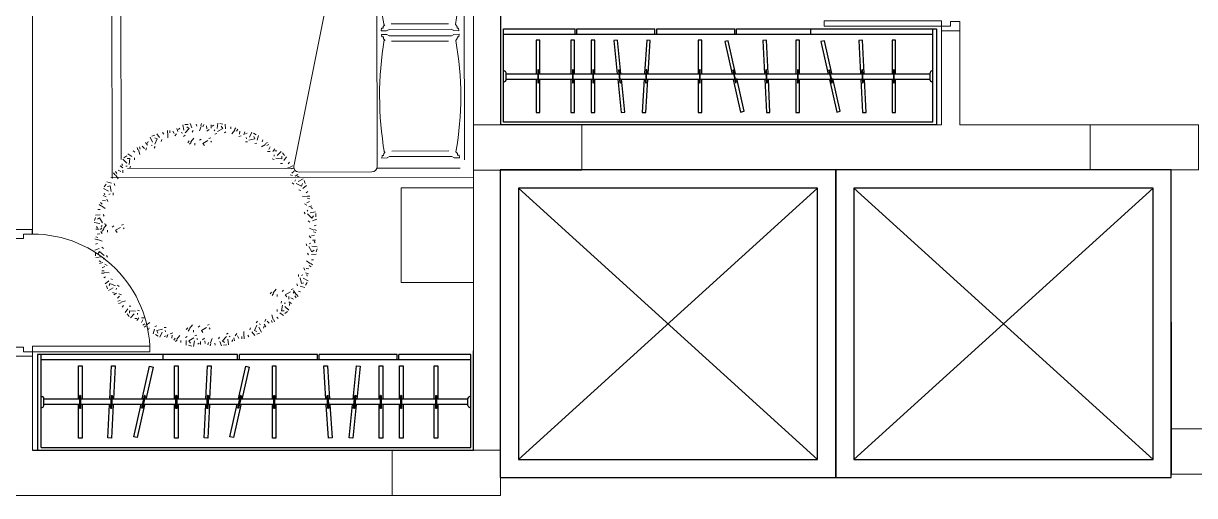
# Model space of a CAD drawing. Header units: millimetres. Extents: x 2878 to 6301, y 540 to 1980.
# Drawn here: x 2915.55 to 2922.03, y 830.04 to 832.65 of the extents above; entities that cross this region are included whole.
import ezdxf

# ---------------------------------------------------------------- set-up
doc = ezdxf.new("R2010")
doc.units = ezdxf.units.MM
doc.header["$LTSCALE"] = 4
for name, color, linetype, lineweight in [('ALVENARIA', 4, 'Continuous', 20), ('COTAS', 35, 'Continuous', 5), ('PILAR', 1, 'Continuous', 5), ('PORTA', 2, 'Continuous', 20), ('SOLEIRA', 1, 'Continuous', 5)]:
    doc.layers.add(name, color=color, linetype=linetype, lineweight=lineweight)
doc.layers.add('LAY01', color=7, linetype='Continuous')

# ---------------------------------------------------------------- blocks, each defined once
blk = doc.blocks.new('TAPETEP2')
for p, q in [((-0.295, 1.379), (-0.284, 1.307)), ((-0.229, 1.383), (-0.271, 1.382)), ((-0.179, 1.336), (-0.2, 1.394)), ((-0.113, 1.359), (-0.121, 1.384)), ((-0.053, 1.392), (-0.063, 1.363)), ((-0.034, 1.352), (-0.024, 1.381)), ((0.074, 1.378), (0.073, 1.335)), ((0.163, 1.401), (0.152, 1.329)), ((0.228, 1.384), (0.187, 1.397)), ((0.261, 1.324), (0.258, 1.385)), ((-0.662, 1.241), (-0.703, 1.227)), ((-0.6, 1.212), (-0.638, 1.26)), ((-0.545, 1.253), (-0.56, 1.275)), ((-0.497, 1.304), (-0.499, 1.273)), ((-0.494, 1.206), (-0.492, 1.268)), ((-0.468, 1.272), (-0.467, 1.302)), ((-0.411, 1.262), (-0.429, 1.296)), ((-0.401, 1.233), (-0.381, 1.261)), ((-0.373, 1.33), (-0.361, 1.289)), ((-0.337, 1.335), (-0.352, 1.314)), ((-0.302, 1.267), (-0.316, 1.277)), ((-0.268, 1.242), (-0.29, 1.227)), ((-0.214, 1.33), (-0.266, 1.273)), ((-0.242, 1.35), (-0.214, 1.33)), ((-0.176, 1.281), (-0.161, 1.302)), ((-0.08, 1.298), (-0.058, 1.356)), ((0.017, 1.326), (0.01, 1.364)), ((0.018, 1.295), (0.045, 1.315)), ((0.109, 1.372), (0.089, 1.357)), ((0.122, 1.297), (0.112, 1.311)), ((0.147, 1.262), (0.121, 1.254)), ((0.225, 1.33), (0.158, 1.291)), ((0.205, 1.357), (0.225, 1.33)), ((0.246, 1.271), (0.267, 1.286)), ((0.33, 1.325), (0.33, 1.352)), ((0.343, 1.258), (0.381, 1.306)), ((0.398, 1.338), (0.379, 1.314)), ((0.403, 1.295), (0.422, 1.319)), ((0.435, 1.225), (0.467, 1.235)), ((0.443, 1.254), (0.449, 1.292)), ((0.514, 1.286), (0.5, 1.246)), ((0.546, 1.27), (0.522, 1.262)), ((0.605, 1.28), (0.573, 1.215)), ((0.662, 1.244), (0.627, 1.269)), ((0.632, 1.226), (0.643, 1.193)), ((0.675, 1.177), (0.692, 1.236)), ((-0.893, 1.082), (-0.885, 1.053)), ((-0.855, 1.061), (-0.864, 1.091)), ((-0.799, 1.07), (-0.826, 1.096)), ((-0.783, 1.145), (-0.759, 1.11)), ((-0.78, 1.045), (-0.769, 1.078)), ((-0.751, 1.162), (-0.759, 1.137)), ((-0.724, 1.216), (-0.691, 1.151)), ((-0.696, 1.108), (-0.713, 1.113)), ((-0.656, 1.095), (-0.672, 1.073)), ((-0.665, 1.206), (-0.632, 1.195)), ((-0.632, 1.195), (-0.664, 1.125)), ((-0.581, 1.16), (-0.573, 1.185)), ((-0.042, 1.16), (-0.052, 1.174)), ((-0.017, 1.125), (-0.043, 1.117)), ((0.061, 1.193), (-0.007, 1.154)), ((0.041, 1.22), (0.061, 1.193)), ((0.082, 1.134), (0.103, 1.149)), ((0.166, 1.188), (0.166, 1.215)), ((0.179, 1.121), (0.217, 1.169)), ((0.234, 1.201), (0.214, 1.177)), ((0.239, 1.158), (0.258, 1.182)), ((0.548, 1.153), (0.521, 1.154)), ((0.535, 1.194), (0.529, 1.21)), ((0.643, 1.193), (0.567, 1.178)), ((0.645, 1.131), (0.669, 1.139)), ((0.733, 1.088), (0.784, 1.122)), ((0.741, 1.157), (0.75, 1.182)), ((0.81, 1.148), (0.784, 1.131)), ((0.801, 1.105), (0.827, 1.122)), ((0.827, 1.054), (0.844, 1.088)), ((-1.082, 0.929), (-1.031, 0.878)), ((-1.031, 0.972), (-1.065, 0.946)), ((-1.022, 0.937), (-0.988, 0.937)), ((-0.962, 0.963), (-1.014, 0.997)), ((-0.988, 0.937), (-0.997, 0.861)), ((-0.923, 1.02), (-0.944, 1.036)), ((-0.928, 0.92), (-0.928, 0.946)), ((-0.86, 0.991), (-0.877, 1.05)), ((0.81, 1.028), (0.844, 1.028)), ((0.895, 0.926), (0.869, 0.935)), ((0.904, 1.063), (0.878, 1.028)), ((0.895, 0.969), (0.895, 0.986)), ((0.929, 1.037), (0.904, 1.037)), ((0.998, 0.935), (0.921, 0.943)), ((0.989, 1.028), (0.938, 0.977)), ((0.998, 0.969), (0.998, 0.935)), ((1.032, 0.977), (1.006, 1.011)), ((1.023, 0.909), (1.057, 0.96)), ((-1.159, 0.741), (-1.176, 0.767)), ((-1.108, 0.767), (-1.142, 0.784)), ((-1.116, 0.843), (-1.082, 0.818)), ((-1.091, 0.869), (-1.091, 0.843)), ((-1.082, 0.749), (-1.082, 0.784)), ((-1.022, 0.835), (-1.039, 0.835)), ((-0.98, 0.835), (-0.988, 0.809)), ((0.981, 0.875), (1.006, 0.875)), ((1.051, 0.807), (1.11, 0.823)), ((1.08, 0.869), (1.096, 0.891)), ((1.143, 0.84), (1.113, 0.832)), ((1.121, 0.802), (1.151, 0.81)), ((1.13, 0.745), (1.157, 0.772)), ((-1.23, 0.615), (-1.29, 0.631)), ((-1.21, 0.681), (-1.236, 0.69)), ((-1.202, 0.749), (-1.184, 0.724)), ((-1.142, 0.673), (-1.176, 0.724)), ((-1.138, 0.694), (-1.148, 0.708)), ((-1.113, 0.66), (-1.138, 0.651)), ((-1.035, 0.727), (-1.102, 0.688)), ((-1.055, 0.754), (-1.035, 0.727)), ((-1.013, 0.668), (-0.993, 0.683)), ((-0.929, 0.722), (-0.929, 0.749)), ((-0.916, 0.655), (-0.878, 0.703)), ((-0.862, 0.735), (-0.881, 0.711)), ((-0.857, 0.692), (-0.838, 0.716)), ((1.106, 0.726), (1.138, 0.716)), ((1.155, 0.602), (1.133, 0.618)), ((1.168, 0.643), (1.174, 0.659)), ((1.206, 0.73), (1.171, 0.705)), ((1.222, 0.697), (1.198, 0.705)), ((1.276, 0.671), (1.212, 0.638)), ((1.301, 0.609), (1.287, 0.649)), ((-1.333, 0.545), (-1.269, 0.512)), ((-1.323, 0.486), (-1.315, 0.461)), ((-1.298, 0.602), (-1.322, 0.567)), ((-1.279, 0.572), (-1.247, 0.582)), ((-1.248, 0.474), (-1.264, 0.469)), ((-1.247, 0.582), (-1.231, 0.507)), ((-1.207, 0.488), (-1.207, 0.461)), ((-1.185, 0.585), (-1.193, 0.609)), ((1.255, 0.579), (1.185, 0.611)), ((1.221, 0.527), (1.245, 0.519)), ((1.266, 0.611), (1.255, 0.579)), ((1.272, 0.547), (1.32, 0.585)), ((1.314, 0.491), (1.336, 0.507)), ((-1.392, 0.338), (-1.368, 0.319)), ((-1.348, 0.343), (-1.373, 0.362)), ((-1.311, 0.283), (-1.359, 0.321)), ((-1.308, 0.383), (-1.345, 0.389)), ((-1.34, 0.453), (-1.299, 0.44)), ((-1.278, 0.375), (-1.289, 0.407)), ((1.267, 0.441), (1.328, 0.438)), ((1.294, 0.347), (1.321, 0.327)), ((1.322, 0.358), (1.356, 0.376)), ((1.332, 0.414), (1.363, 0.413)), ((1.364, 0.444), (1.333, 0.445)), ((1.39, 0.32), (1.349, 0.307)), ((-1.438, 0.167), (-1.45, 0.127)), ((-1.377, 0.201), (-1.439, 0.198)), ((-1.411, 0.145), (-1.383, 0.165)), ((-1.379, 0.27), (-1.406, 0.27)), ((-1.383, 0.165), (-1.345, 0.098)), ((-1.325, 0.186), (-1.34, 0.207)), ((1.302, 0.214), (1.287, 0.236)), ((1.328, 0.249), (1.338, 0.263)), ((1.39, 0.161), (1.333, 0.213)), ((1.439, 0.242), (1.367, 0.23)), ((1.395, 0.284), (1.375, 0.299)), ((1.411, 0.188), (1.39, 0.161)), ((1.443, 0.175), (1.443, 0.218)), ((-1.454, 0.103), (-1.382, 0.091)), ((-1.431, 0.013), (-1.389, 0.013)), ((-1.426, 0.049), (-1.411, 0.029)), ((-1.35, 0.062), (-1.364, 0.052)), ((-1.316, 0.087), (-1.308, 0.061)), ((1.341, 0.122), (1.362, 0.107)), ((1.359, 0.026), (1.416, 0.005)), ((1.396, 0.125), (1.454, 0.146)), ((1.419, 0.059), (1.445, 0.067)), ((1.452, -0.001), (1.423, 0.01)), ((-1.445, -0.113), (-1.416, -0.123)), ((-1.406, -0.095), (-1.435, -0.084)), ((-1.379, -0.044), (-1.417, -0.05)), ((-1.352, -0.14), (-1.41, -0.118)), ((-1.349, -0.042), (-1.369, -0.015)), ((1.08, -0.146), (1.07, -0.132)), ((1.183, -0.114), (1.116, -0.152)), ((1.163, -0.086), (1.183, -0.114)), ((1.289, -0.118), (1.289, -0.091)), ((1.302, -0.186), (1.34, -0.137)), ((1.356, -0.105), (1.337, -0.129)), ((1.355, -0.071), (1.375, -0.099)), ((1.361, -0.148), (1.38, -0.124)), ((1.386, -0.07), (1.424, -0.064)), ((1.438, -0.127), (1.395, -0.127)), ((1.412, -0.019), (1.441, -0.03)), ((1.433, -0.163), (1.417, -0.142)), ((-1.389, -0.239), (-1.447, -0.26)), ((-1.412, -0.173), (-1.438, -0.181)), ((-1.436, -0.289), (-1.436, -0.332)), ((-1.404, -0.302), (-1.384, -0.274)), ((-1.384, -0.274), (-1.327, -0.327)), ((-1.335, -0.236), (-1.356, -0.221)), ((1.106, -0.181), (1.08, -0.189)), ((1.205, -0.172), (1.225, -0.157)), ((1.323, -0.201), (1.314, -0.175)), ((1.331, -0.3), (1.346, -0.321)), ((1.39, -0.278), (1.352, -0.211)), ((1.357, -0.175), (1.371, -0.165)), ((1.461, -0.216), (1.389, -0.205)), ((1.417, -0.258), (1.39, -0.278)), ((1.444, -0.281), (1.457, -0.24)), ((-1.432, -0.355), (-1.36, -0.344)), ((-1.389, -0.398), (-1.368, -0.413)), ((-1.383, -0.433), (-1.342, -0.421)), ((-1.321, -0.362), (-1.331, -0.376)), ((-1.287, -0.461), (-1.315, -0.441)), ((-1.296, -0.328), (-1.28, -0.35)), ((1.318, -0.397), (1.366, -0.435)), ((1.355, -0.456), (1.379, -0.476)), ((1.398, -0.451), (1.374, -0.432)), ((1.384, -0.314), (1.446, -0.312)), ((1.385, -0.384), (1.412, -0.384)), ((-1.357, -0.558), (-1.326, -0.559)), ((-1.325, -0.528), (-1.356, -0.527)), ((-1.316, -0.472), (-1.35, -0.489)), ((-1.307, -0.605), (-1.329, -0.62)), ((-1.26, -0.554), (-1.321, -0.552)), ((1.214, -0.601), (1.214, -0.574)), ((1.254, -0.588), (1.271, -0.583)), ((1.285, -0.488), (1.295, -0.521)), ((1.346, -0.567), (1.306, -0.553)), ((1.314, -0.497), (1.352, -0.502)), ((1.33, -0.599), (1.322, -0.575)), ((-1.265, -0.66), (-1.313, -0.698)), ((-1.294, -0.723), (-1.28, -0.763)), ((-1.269, -0.784), (-1.205, -0.752)), ((-1.259, -0.725), (-1.249, -0.692)), ((-1.249, -0.692), (-1.178, -0.724)), ((-1.214, -0.641), (-1.238, -0.633)), ((-1.162, -0.757), (-1.167, -0.773)), ((-1.148, -0.716), (-1.127, -0.732)), ((1.191, -0.698), (1.199, -0.723)), ((1.237, -0.728), (1.296, -0.745)), ((1.253, -0.696), (1.238, -0.62)), ((1.286, -0.686), (1.253, -0.696)), ((1.34, -0.659), (1.276, -0.626)), ((1.305, -0.715), (1.329, -0.68)), ((-1.215, -0.811), (-1.191, -0.819)), ((-1.199, -0.843), (-1.164, -0.819)), ((-1.123, -0.859), (-1.15, -0.886)), ((-1.115, -0.916), (-1.144, -0.924)), ((-1.099, -0.84), (-1.131, -0.829)), ((1.089, -0.863), (1.089, -0.897)), ((1.114, -0.88), (1.148, -0.897)), ((1.148, -0.786), (1.183, -0.838)), ((1.166, -0.855), (1.183, -0.88)), ((1.208, -0.863), (1.191, -0.838)), ((1.217, -0.795), (1.242, -0.803)), ((-1.136, -0.954), (-1.106, -0.945)), ((-1.044, -0.92), (-1.104, -0.937)), ((-1.073, -0.983), (-1.09, -1.005)), ((-1.017, -1.023), (-1.051, -1.074)), ((-0.974, -0.988), (-0.999, -0.988)), ((-0.991, -1.048), (-0.914, -1.057)), ((-0.991, -1.082), (-0.991, -1.048)), ((-0.888, -1.04), (-0.863, -1.048)), ((0.935, -1.034), (0.935, -1.06)), ((0.986, -0.949), (0.995, -0.923)), ((0.995, -1.051), (1.003, -0.974)), ((1.029, -1.051), (0.995, -1.051)), ((1.029, -0.949), (1.046, -0.949)), ((1.089, -1.043), (1.037, -0.991)), ((1.037, -1.085), (1.072, -1.06)), ((1.123, -0.957), (1.089, -0.931)), ((1.097, -0.983), (1.097, -0.957)), ((-1.025, -1.091), (-0.999, -1.125)), ((-0.982, -1.142), (-0.931, -1.091)), ((-0.923, -1.151), (-0.897, -1.151)), ((-0.897, -1.176), (-0.871, -1.142)), ((-0.888, -1.082), (-0.888, -1.099)), ((-0.803, -1.142), (-0.837, -1.142)), ((-0.82, -1.168), (-0.837, -1.202)), ((-0.794, -1.219), (-0.82, -1.236)), ((-0.726, -1.202), (-0.777, -1.236)), ((0.022, -1.219), (0.042, -1.246)), ((0.148, -1.251), (0.148, -1.224)), ((0.663, -1.209), (0.679, -1.187)), ((0.703, -1.222), (0.719, -1.227)), ((0.79, -1.259), (0.765, -1.224)), ((0.786, -1.159), (0.776, -1.192)), ((0.805, -1.183), (0.833, -1.21)), ((0.862, -1.175), (0.87, -1.204)), ((0.867, -1.104), (0.884, -1.164)), ((0.9, -1.196), (0.892, -1.166)), ((0.929, -1.134), (0.951, -1.15)), ((0.969, -1.077), (1.02, -1.111)), ((-0.803, -1.262), (-0.777, -1.245)), ((-0.735, -1.27), (-0.743, -1.296)), ((-0.668, -1.29), (-0.685, -1.35)), ((-0.638, -1.245), (-0.662, -1.253)), ((-0.655, -1.358), (-0.62, -1.383)), ((-0.636, -1.307), (-0.56, -1.291)), ((-0.625, -1.339), (-0.636, -1.307)), ((-0.599, -1.394), (-0.566, -1.329)), ((-0.541, -1.267), (-0.514, -1.267)), ((-0.539, -1.383), (-0.515, -1.375)), ((-0.528, -1.308), (-0.523, -1.324)), ((-0.507, -1.4), (-0.493, -1.359)), ((-0.428, -1.338), (-0.461, -1.349)), ((-0.436, -1.368), (-0.442, -1.406)), ((-0.337, -1.371), (-0.375, -1.42)), ((-0.14, -1.376), (-0.115, -1.368)), ((-0.061, -1.279), (-0.071, -1.265)), ((-0.035, -1.314), (-0.061, -1.322)), ((0.042, -1.246), (-0.025, -1.285)), ((0.064, -1.305), (0.084, -1.29)), ((0.161, -1.318), (0.199, -1.27)), ((0.215, -1.238), (0.196, -1.262)), ((0.22, -1.281), (0.239, -1.257)), ((0.274, -1.356), (0.296, -1.34)), ((0.407, -1.347), (0.387, -1.375)), ((0.418, -1.376), (0.436, -1.41)), ((0.501, -1.32), (0.498, -1.382)), ((0.551, -1.367), (0.567, -1.389)), ((0.587, -1.274), (0.579, -1.298)), ((0.607, -1.325), (0.645, -1.374)), ((0.639, -1.309), (0.671, -1.238)), ((0.671, -1.319), (0.639, -1.309)), ((0.669, -1.354), (0.709, -1.341)), ((0.731, -1.33), (0.698, -1.265)), ((0.758, -1.275), (0.765, -1.251)), ((-0.396, -1.409), (-0.415, -1.433)), ((-0.391, -1.452), (-0.372, -1.428)), ((-0.324, -1.439), (-0.324, -1.466)), ((-0.24, -1.385), (-0.26, -1.4)), ((-0.254, -1.438), (-0.252, -1.499)), ((-0.221, -1.498), (-0.18, -1.51)), ((-0.218, -1.443), (-0.151, -1.405)), ((-0.198, -1.471), (-0.218, -1.443)), ((-0.156, -1.514), (-0.145, -1.443)), ((-0.115, -1.411), (-0.105, -1.424)), ((-0.103, -1.486), (-0.082, -1.471)), ((-0.067, -1.492), (-0.066, -1.449)), ((-0.011, -1.409), (-0.039, -1.429)), ((-0.01, -1.44), (-0.004, -1.477)), ((0.041, -1.466), (0.03, -1.495)), ((0.059, -1.506), (0.07, -1.477)), ((0.086, -1.412), (0.065, -1.47)), ((0.12, -1.472), (0.128, -1.498)), ((0.183, -1.395), (0.168, -1.416)), ((0.185, -1.45), (0.207, -1.507)), ((0.221, -1.444), (0.273, -1.387)), ((0.249, -1.464), (0.221, -1.444)), ((0.235, -1.497), (0.278, -1.496)), ((0.302, -1.492), (0.291, -1.421)), ((0.309, -1.381), (0.323, -1.391)), ((0.344, -1.449), (0.359, -1.428)), ((0.38, -1.443), (0.367, -1.402)), ((0.475, -1.385), (0.473, -1.416)), ((0.504, -1.417), (0.505, -1.387))]:
    blk.add_line(p, q)
blk = doc.blocks.new('P70D')
for points in [[(-0.025, 0.15), (-0.025, 0.8), (-0.055, 0.8), (-0.055, 0.15)], [(-0.7, 0.15), (-0.675, 0.15), (-0.675, 0.1), (-0.65, 0.1), (-0.65, 0.05), (-0.7, 0.05)], [(0, 0.15), (-0.025, 0.15), (-0.025, 0.1), (-0.05, 0.1), (-0.05, 0.05), (0, 0.05)]]:
    blk.add_lwpolyline(points, close=True)
blk = doc.blocks.new('CAMA_CA3')
for p, q in [((-1.5528, 1.9725), (-1.5528, -0.0275)), ((-1.5528, 1.9725), (0.0472, 1.9725)), ((0.0472, 1.9725), (0.0472, -0.0275)), ((-1.5028, 1.8976), (-1.5028, 1.428)), ((-1.4557, 1.9225), (-0.0477, 1.9225)), ((-1.4448, 1.8927), (-1.4305, 1.891)), ((-1.4439, 1.8634), (-1.4448, 1.8927)), ((-1.4305, 1.891), (-1.4305, 1.8827)), ((-1.4305, 1.8827), (-1.4205, 1.8818)), ((-1.4205, 1.8818), (-1.4105, 1.8735)), ((-0.7857, 1.8818), (-0.7957, 1.8735)), ((-0.7757, 1.8827), (-0.7857, 1.8818)), ((-0.7615, 1.8927), (-0.7757, 1.891)), ((-0.7757, 1.891), (-0.7757, 1.8827)), ((-0.7623, 1.8634), (-0.7615, 1.8927)), ((-0.7414, 1.8649), (-0.7423, 1.8942)), ((-0.7423, 1.8942), (-0.728, 1.8925)), ((-0.728, 1.8925), (-0.728, 1.8841)), ((-0.728, 1.8841), (-0.718, 1.8833)), ((-0.718, 1.8833), (-0.708, 1.875)), ((-0.0832, 1.8833), (-0.0933, 1.875)), ((-0.0732, 1.8841), (-0.0832, 1.8833)), ((-0.059, 1.8942), (-0.0732, 1.8925)), ((-0.0732, 1.8925), (-0.0732, 1.8841)), ((-0.0598, 1.8649), (-0.059, 1.8942)), ((-0.0028, 1.8977), (-0.0028, 1.4373)), ((-1.4364, 1.85), (-1.4439, 1.8634)), ((-1.4364, 1.85), (-1.4364, 1.5056)), ((-1.4065, 1.8339), (-1.4065, 1.5181)), ((-0.7997, 1.8339), (-0.7997, 1.5181)), ((-0.7698, 1.85), (-0.7623, 1.8634)), ((-0.7698, 1.85), (-0.7698, 1.5056)), ((-0.7339, 1.8515), (-0.7414, 1.8649)), ((-0.7339, 1.8515), (-0.7339, 1.5071)), ((-0.704, 1.8354), (-0.704, 1.5196)), ((-0.0973, 1.8354), (-0.0973, 1.5196)), ((-0.0673, 1.8515), (-0.0598, 1.8649)), ((-0.0673, 1.8515), (-0.0673, 1.5071)), ((-1.4439, 1.4922), (-1.4448, 1.463)), ((-1.4364, 1.5056), (-1.4439, 1.4922)), ((-0.7698, 1.5056), (-0.7623, 1.4922)), ((-0.7623, 1.4922), (-0.7615, 1.463)), ((-0.7414, 1.4937), (-0.7423, 1.4644)), ((-0.7339, 1.5071), (-0.7414, 1.4937)), ((-0.0673, 1.5071), (-0.0598, 1.4937)), ((-0.0598, 1.4937), (-0.059, 1.4644)), ((-1.4797, 1.4388), (-0.012, 1.4388)), ((-1.4448, 1.463), (-1.4305, 1.4646)), ((-1.4305, 1.473), (-1.4205, 1.4738)), ((-1.4305, 1.4646), (-1.4305, 1.473)), ((-1.4205, 1.4738), (-1.4105, 1.4822)), ((-0.7857, 1.4738), (-0.7957, 1.4822)), ((-0.7757, 1.473), (-0.7857, 1.4738)), ((-0.7757, 1.4646), (-0.7757, 1.473)), ((-0.7615, 1.463), (-0.7757, 1.4646)), ((-0.7423, 1.4644), (-0.728, 1.4661)), ((-0.728, 1.4745), (-0.718, 1.4753)), ((-0.728, 1.4661), (-0.728, 1.4745)), ((-0.718, 1.4753), (-0.708, 1.4837)), ((-0.0832, 1.4753), (-0.0933, 1.4837)), ((-0.0732, 1.4745), (-0.0832, 1.4753)), ((-0.0732, 1.4661), (-0.0732, 1.4745)), ((-0.059, 1.4644), (-0.0732, 1.4661)), ((-1.5097, 1.3027), (-1.5097, 1.4088)), ((0.018, 1.4088), (0.018, 1.0071)), ((-1.5028, 1.2835), (-1.5028, 0.0581)), ((-0.0228, 0.9791), (-1.4905, 1.2747)), ((-0.0028, 0.9786), (-0.0028, 0.0581)), ((-1.447, 0.0225), (-0.0536, 0.0225)), ((-1.5528, -0.0275), (0.0472, -0.0275))]:
    blk.add_line(p, q)
for centre, radius, start, end in [((-1.1031, 0.1462), 1.7544, 79.90998, 100.09002), ((-0.4006, 0.1477), 1.7544, 79.90998, 100.09002), ((-1.4797, 1.4088), 0.03, 90, 180), ((-1.1031, 3.3017), 1.8503, 260.28048, 279.71952), ((-0.4006, 3.3032), 1.8503, 260.28048, 279.71952), ((-0.012, 1.4088), 0.03, 0, 90), ((-1.4797, 1.3027), 0.03, 180, 248.94125), ((-0.012, 1.0071), 0.03, 248.94125, 0)]:
    blk.add_arc(centre, radius, start, end)
blk = doc.blocks.new('*X95')
at = {"color": 0}
for p, q in [((18.205, 3.1079), (18.2054, 3.1081)), ((18.205, 3.1044), (18.209, 3.1067)), ((18.205, 3.1009), (18.209, 3.1032)), ((18.205, 3.0975), (18.209, 3.0998)), ((18.205, 3.094), (18.209, 3.0963)), ((18.205, 3.0905), (18.209, 3.0928)), ((18.205, 3.0871), (18.209, 3.0894)), ((18.205, 3.0836), (18.209, 3.0859)), ((18.205, 3.0801), (18.209, 3.0825)), ((18.205, 3.0767), (18.209, 3.079)), ((18.205, 3.0732), (18.209, 3.0755)), ((18.205, 3.0698), (18.209, 3.0721)), ((18.205, 3.0663), (18.209, 3.0686)), ((18.205, 3.0628), (18.209, 3.0651)), ((18.205, 3.0594), (18.209, 3.0617)), ((18.205, 3.0559), (18.209, 3.0582)), ((18.205, 3.0524), (18.209, 3.0547)), ((18.205, 3.049), (18.209, 3.0513)), ((18.205, 3.0455), (18.209, 3.0478)), ((18.205, 3.042), (18.209, 3.0443)), ((18.205, 3.0386), (18.209, 3.0409)), ((18.2081, 3.0369), (18.209, 3.0374))]:
    blk.add_line(p, q, dxfattribs=at)
blk = doc.blocks.new('CAB')
at = {"layer": 'LAY01'}
for points in [[(-0.01, 0.015), (-0.01, 0.2), (0.01, 0.2), (0.01, 0.015)], [(0.01, -0.015), (0.01, -0.2), (-0.01, -0.2), (-0.01, -0.015)]]:
    blk.add_lwpolyline(points, dxfattribs=at)
blk.add_lwpolyline([(-0.002, -0.0356), (-0.002, 0.0356), (0.002, 0.0356), (0.002, -0.0356)], close=True, dxfattribs=at)
blk.add_blockref('*X95', (-18.207, -3.0725), dxfattribs=at)
blk = doc.blocks.new('PILAR')
at = {"layer": 'PILAR', "ltscale": 0.01}
blk.add_lwpolyline([(-0.15, 0), (0.1, 0), (0.1, -0.6), (-0.15, -0.6)], close=True, dxfattribs=at)

msp = doc.modelspace()

# ---------------------------------------------------------------- linework, layer by layer
for p, q in [((2918.2098, 832.6156), (2918.6065, 832.6156)), ((2918.2098, 832.1006), (2918.2098, 832.6156)), ((2918.2098, 832.5856), (2920.5858, 832.5856)), ((2918.6065, 832.5856), (2918.6065, 832.6156)), ((2918.6165, 832.5856), (2918.6165, 832.6156)), ((2918.6165, 832.6156), (2919.0481, 832.6156)), ((2919.0481, 832.5856), (2919.0481, 832.6156)), ((2919.0581, 832.6156), (2919.4898, 832.6156)), ((2919.0581, 832.5856), (2919.0581, 832.6156)), ((2919.4898, 832.5856), (2919.4898, 832.6156)), ((2919.4998, 832.5856), (2919.4998, 832.6156)), ((2919.4998, 832.6156), (2920.6071, 832.6156)), ((2919.9115, 832.5856), (2919.9115, 832.6156)), ((2920.5858, 832.1006), (2920.5858, 832.6156)), ((2918.2098, 832.3831), (2918.2148, 832.3831)), ((2920.5858, 832.3831), (2920.5808, 832.3831)), ((2918.2098, 832.3231), (2918.2148, 832.3231)), ((2918.2248, 832.3331), (2918.2248, 832.3731)), ((2918.2248, 832.3681), (2920.5708, 832.3681)), ((2918.2248, 832.3381), (2920.5708, 832.3381)), ((2920.5708, 832.3331), (2920.5708, 832.3731)), ((2920.5858, 832.3231), (2920.5808, 832.3231)), ((2920.5858, 832.1006), (2918.2098, 832.1006)), ((2915.6038, 831.4817), (2915.6038, 831.5067)), ((2916.7388, 830.8165), (2915.6315, 830.8165)), ((2915.6527, 830.3015), (2915.6527, 830.8165)), ((2918.0288, 830.7865), (2915.6527, 830.7865)), ((2916.3271, 830.7865), (2916.3271, 830.8165)), ((2916.7388, 830.7865), (2916.7388, 830.8165)), ((2917.1804, 830.8165), (2916.7488, 830.8165)), ((2916.7488, 830.7865), (2916.7488, 830.8165)), ((2917.1804, 830.7865), (2917.1804, 830.8165)), ((2917.1904, 830.7865), (2917.1904, 830.8165)), ((2917.6221, 830.8165), (2917.1904, 830.8165)), ((2917.6221, 830.7865), (2917.6221, 830.8165)), ((2918.0288, 830.8165), (2917.6321, 830.8165)), ((2917.6321, 830.7865), (2917.6321, 830.8165)), ((2918.0288, 830.3015), (2918.0288, 830.8165)), ((2915.6527, 830.584), (2915.6577, 830.584)), ((2915.6677, 830.534), (2915.6677, 830.574)), ((2918.0138, 830.569), (2915.6677, 830.569)), ((2918.0138, 830.534), (2918.0138, 830.574)), ((2918.0288, 830.584), (2918.0238, 830.584)), ((2915.6527, 830.524), (2915.6577, 830.524)), ((2918.0138, 830.539), (2915.6677, 830.539)), ((2918.0288, 830.524), (2918.0238, 830.524)), ((2915.6527, 830.3015), (2918.0288, 830.3015))]:
    msp.add_line(p, q)
at = {"ltscale": 0.03}
msp.add_line((2915.6038, 830.2867), (2918.0438, 830.2865), dxfattribs=at)
for points in [[(2920.6071, 832.6156), (2920.6071, 832.0856), (2918.1948, 832.0856), (2918.1948, 832.6356)], [(2915.6315, 830.8165), (2915.6315, 830.2865), (2918.0438, 830.2865), (2918.0438, 830.8365)]]:
    msp.add_lwpolyline(points)
at = {"color": 7, "ltscale": 200}
for points in [[(2918.1925, 831.8358), (2918.1925, 830.1358), (2920.0488, 830.1358), (2920.0488, 831.8358)], [(2920.0488, 831.8358), (2920.0488, 830.1358), (2921.9052, 830.1358), (2921.9052, 831.8358)], [(2918.2925, 831.7358), (2918.2925, 830.2358), (2919.9488, 830.2358), (2919.9488, 831.7358)], [(2920.1488, 831.7358), (2920.1488, 830.2358), (2921.8052, 830.2358), (2921.8052, 831.7358)]]:
    msp.add_lwpolyline(points, close=True, dxfattribs=at)
for centre, start, end in [((2918.2148, 832.3731), 0, 90), ((2920.5808, 832.3731), 90, 180), ((2918.2148, 832.3331), 270, 0), ((2920.5808, 832.3331), 180, 270), ((2915.6577, 830.574), 0, 90), ((2918.0238, 830.574), 90, 180), ((2915.6577, 830.534), 270, 0), ((2918.0238, 830.534), 180, 270)]:
    msp.add_arc(centre, 0.01, start, end)
at = {"layer": 'ALVENARIA'}
for p, q in [((2918.1948, 832.0856), (2918.1946, 835.7956)), ((2918.1939, 832.0856), (2918.194, 834.1465)), ((2915.6038, 831.5067), (2915.604, 833.9967)), ((2918.0438, 830.2865), (2918.044, 833.9965)), ((2918.0448, 831.9356), (2918.0448, 831.9356)), ((2921.9064, 831.8358), (2918.1938, 831.8356)), ((2918.1938, 830.0365), (2918.1939, 831.8356)), ((2921.9065, 830.1549), (2921.9052, 831.8358)), ((2925.864, 830.1551), (2921.9065, 830.1549)), ((2914.4321, 830.0367), (2918.1938, 830.0365))]:
    msp.add_line(p, q, dxfattribs=at)
at = {"layer": 'ALVENARIA', "ltscale": 0.01}
for p, q in [((2920.6348, 832.0857), (2920.6348, 832.6058)), ((2920.7348, 832.0858), (2920.7348, 832.6058)), ((2915.6038, 830.2867), (2915.6038, 830.8067))]:
    msp.add_line(p, q, dxfattribs=at)
at = {"layer": 'ALVENARIA', "ltscale": 0.03}
for p, q in [((2920.6348, 832.0857), (2918.1948, 832.0856)), ((2922.0564, 832.0858), (2920.7348, 832.0858))]:
    msp.add_line(p, q, dxfattribs=at)
at = {"layer": 'COTAS', "ltscale": 0.01}
msp.add_lwpolyline([(2918.0438, 831.7372), (2918.0438, 831.2137), (2917.6435, 831.2137), (2917.6435, 831.7372)], close=True, dxfattribs=at)
at = {"layer": 'PORTA', "ltscale": 9}
msp.add_arc((2915.6038, 830.8317), 0.65, 0, 90.00014, dxfattribs=at)
at = {"layer": 'SOLEIRA', "ltscale": 0.01}
for p, q in [((2919.9488, 831.7358), (2918.2925, 830.2358)), ((2918.2925, 831.7358), (2919.9488, 830.2358)), ((2921.8052, 831.7358), (2920.1488, 830.2358)), ((2920.1488, 831.7358), (2921.8052, 830.2358))]:
    msp.add_line(p, q, dxfattribs=at)

# ---------------------------------------------------------------- block references
at = {"extrusion": (0, 0, -1), "zscale": -1}
for p, rotation in [((-2918.4015, 832.3531), 180), ((-2918.5938, 832.3531), 180), ((-2918.7063, 832.3531), 180), ((-2918.8517, 832.3531), 174.0893786921447), ((-2918.9999, 832.3531), 183.6565347929352), ((-2919.2972, 832.3531), 180), ((-2919.4886, 832.3531), 167.3364767990632), ((-2919.6652, 832.3531), 177.2102617145848), ((-2919.8386, 832.3531), 180), ((-2920.0204, 832.3531), 167.3364767990632), ((-2920.197, 832.3531), 177.2102617145848), ((-2920.3704, 832.3531), 180)]:
    msp.add_blockref('CAB', p, dxfattribs=dict(at, rotation=rotation))
for p, rotation in [((2915.8681, 830.554), 180), ((2916.0415, 830.554), 177.2102617145848), ((2916.2182, 830.554), 167.3364767990632), ((2916.4, 830.554), 180), ((2916.5734, 830.554), 177.2102617145848), ((2916.75, 830.554), 167.3364767990632), ((2916.9413, 830.554), 180), ((2917.2387, 830.554), 183.6565347929352), ((2917.3868, 830.554), 174.0893786921447), ((2917.5323, 830.554), 180), ((2917.6448, 830.554), 180), ((2917.8371, 830.554), 180)]:
    msp.add_blockref('CAB', p, dxfattribs=dict(rotation=rotation))
at = {"layer": 'COTAS', "ltscale": 0.01, "rotation": 270.0793827504172}
msp.add_blockref('CAMA_CA3', (2916.0724, 831.841), dxfattribs=at)
at = {"layer": 'COTAS', "ltscale": 0.1, "xscale": 0.4235213840919659, "yscale": 0.4235213840919659, "zscale": 0.4235213840919659, "rotation": 180}
msp.add_blockref('TAPETEP2', (2916.5644, 831.4541), dxfattribs=at)
at = {"layer": 'COTAS', "xscale": -1, "rotation": 90}
for p in [(2918.0439, 831.9356), (2921.4564, 831.9358), (2921.9065, 830.2549), (2917.5938, 830.1365)]:
    msp.add_blockref('PILAR', p, dxfattribs=at)
at = {"layer": 'PORTA', "extrusion": (0, 0, -1), "zscale": -1, "rotation": 270}
msp.add_blockref('P70D', (-2920.7847, 832.6058), dxfattribs=at)
at = {"layer": 'PORTA', "rotation": 270}
msp.add_blockref('P70D', (2915.4538, 830.8067), dxfattribs=at)

doc.saveas('drawing.dxf')
